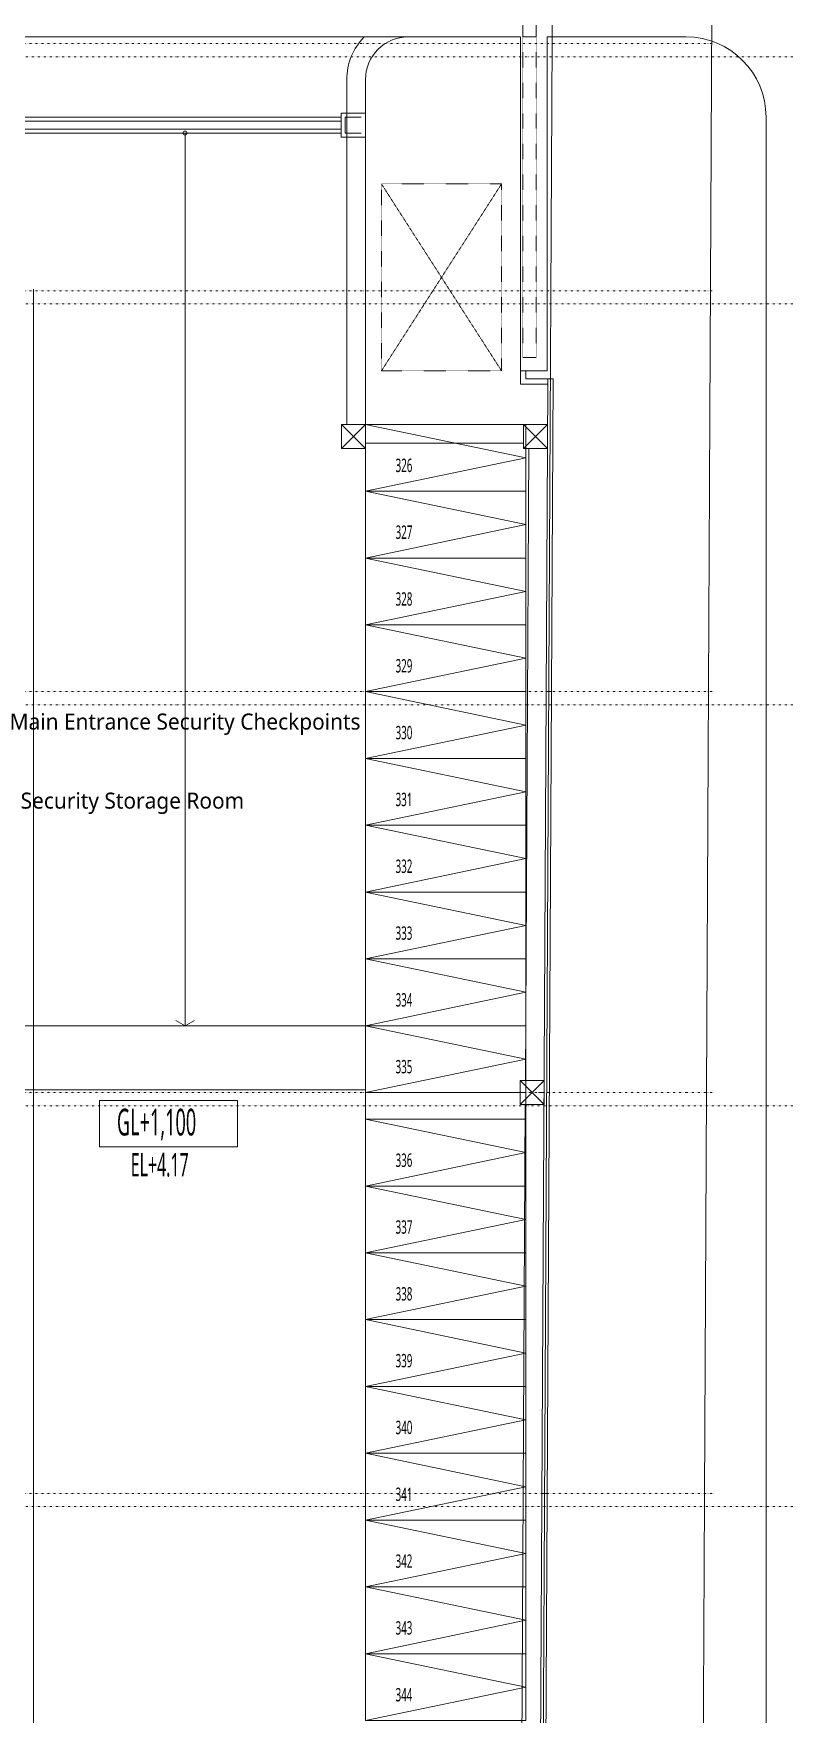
# Model space of a CAD drawing. Extents: x -168053 to 290600, y -560063 to 131745.
# Drawn here: x 262150 to 290600, y 37225 to 100117 of the extents above; entities that cross this region are included whole.
import ezdxf
from ezdxf.enums import TextEntityAlignment as Align

# ---------------------------------------------------------------- set-up
doc = ezdxf.new("R2010")
doc.units = 0
doc.header["$LTSCALE"] = 250
for name, pattern in [('H12PL1$0$CENTERK4', [0.3582, 0.3333, -0.0083, 0.0083, -0.0083]), ('H12PL1$0$DOTK1', [0.01, 0.005, -0.005]), ('H12PL1$0$JJP_三點線', [0.9, 0.3, -0.15, 0, -0.15, 0, -0.15, 0, -0.15]), ('H12PL1$0$雨水排水経路図最新$0$DOTK1', [0.01, 0.005, -0.005]), ('H12PL25$0$JJP_三點線', [0.9, 0.3, -0.15, 0, -0.15, 0, -0.15, 0, -0.15])]:
    doc.linetypes.add(name, pattern=pattern)
for name, color, linetype in [('H12PL1$0$A-ZONE', 252, 'Continuous'), ('H12PL1$0$L10_14_DOURO', 252, 'Continuous'), ('H12PL1$0$L10_14_LEVEL', 252, 'Continuous'), ('H12PL1$0$L10_14_PKG', 252, 'Continuous'), ('H12PL1$0$L10_14_PKG-NN', 252, 'Continuous'), ('H12PL1$0$L10_14_SHIKICHI', 252, 'Continuous'), ('H12PL1$0$L10_14_SIKICHI', 252, 'Continuous'), ('H12PL1$0$L10_14_SITE', 252, 'Continuous'), ('H12PL1$0$L10_14_SUGATA3', 252, 'Continuous'), ('H12PL1$0$L10_14_陰井', 252, 'Continuous'), ('H12PL1$0$L10_14_雨水排水経路図最新$0$SUGATAD', 252, 'Continuous'), ('H12PL1$0$S-GRID', 252, 'Continuous'), ('H12PL25$0$A-WALL-EX', 252, 'Continuous'), ('H12PL25$0$S-GRID', 252, 'Continuous')]:
    doc.layers.add(name, color=color, linetype=linetype)
doc.styles.add('H12PL1$0$Standard', font='', dxfattribs={"width": 0.8})
doc.styles.get('H12PL1$0$Standard').set_extended_font_data('Microsoft JhengHei')

# ---------------------------------------------------------------- blocks, each defined once
blk = doc.blocks.new('H12PL25')
at = {"layer": 'H12PL25$0$A-WALL-EX', "lineweight": 0, "flags": 128}
blk.add_lwpolyline([(262150, 30500), (262150, 90550)], dxfattribs=at)
blk.add_lwpolyline([(262150, 30500), (262150, 90550)], dxfattribs=at)
at = {"layer": 'H12PL25$0$S-GRID', "linetype": 'H12PL25$0$JJP_三點線', "lineweight": 0}
for p, q in [((-29000, 99250), (289600, 99250)), ((289600, 99250), (290600, 99250)), ((-29000, 90000), (289600, 90000)), ((289600, 90000), (290600, 90000)), ((-29000, 75000), (289600, 75000)), ((289600, 75000), (290600, 75000)), ((-29000, 60000), (289600, 60000)), ((289600, 60000), (290600, 60000)), ((-29000, 45000), (289600, 45000)), ((289600, 45000), (290600, 45000))]:
    blk.add_line(p, q, dxfattribs=at)
blk = doc.blocks.new('H12PL1')
at = {"layer": 'H12PL1$0$L10_14_DOURO', "lineweight": 0}
blk.add_line((292600, 3771.7), (292600, 96500), dxfattribs=at)
blk.add_arc((289600, 96500), 3000, 0, 90, dxfattribs=at)
at = {"layer": 'H12PL1$0$L10_14_LEVEL', "lineweight": 0, "flags": 128}
blk.add_lwpolyline([(267646.13, 59698.15), (272808.31, 59698.15), (272808.31, 57962.38), (267646.13, 57962.38)], close=True, dxfattribs=at)
at = {"layer": 'H12PL1$0$L10_14_PKG', "lineweight": 0, "flags": 128}
for points in [[(277600, 82500), (283600, 83750), (277600, 85000)], [(277600, 80000), (283600, 81250), (277600, 82500)], [(277600, 77500), (283600, 78750), (277600, 80000)], [(277600, 75000), (283600, 76250), (277600, 77500)], [(277600, 72500), (283600, 73750), (277600, 75000)], [(277600, 70000), (283600, 71250), (277600, 72500)], [(277600, 67500), (283600, 68750), (277600, 70000)], [(277600, 65000), (283600, 66250), (277600, 67500)], [(277600, 62500), (283600, 63750), (277600, 65000)], [(277600, 60000), (283600, 61250), (277600, 62500)], [(277600, 56500), (283600, 57750), (277600, 59000)], [(277600, 54000), (283600, 55250), (277600, 56500)], [(277600, 51500), (283600, 52750), (277600, 54000)], [(277600, 49000), (283600, 50250), (277600, 51500)], [(277600, 46500), (283600, 47750), (277600, 49000)], [(277600, 44000), (283600, 45250), (277600, 46500)], [(277600, 41500), (283600, 42750), (277600, 44000)], [(277600, 39000), (283600, 40250), (277600, 41500)], [(277600, 36500), (283600, 37750), (277600, 39000)]]:
    blk.add_lwpolyline(points, dxfattribs=at)
for points in [[(277600, 82500), (283600, 82500), (283600, 85000), (277600, 85000)], [(277600, 80000), (283600, 80000), (283600, 82500), (277600, 82500)], [(277600, 77500), (283600, 77500), (283600, 80000), (277600, 80000)], [(277600, 75000), (283600, 75000), (283600, 77500), (277600, 77500)], [(277600, 72500), (283600, 72500), (283600, 75000), (277600, 75000)], [(277600, 70000), (283600, 70000), (283600, 72500), (277600, 72500)], [(277600, 67500), (283600, 67500), (283600, 70000), (277600, 70000)], [(277600, 65000), (283600, 65000), (283600, 67500), (277600, 67500)], [(277600, 62500), (283600, 62500), (283600, 65000), (277600, 65000)], [(277600, 60000), (283600, 60000), (283600, 62500), (277600, 62500)], [(277600, 56500), (283600, 56500), (283600, 59000), (277600, 59000)], [(277600, 54000), (283600, 54000), (283600, 56500), (277600, 56500)], [(277600, 51500), (283600, 51500), (283600, 54000), (277600, 54000)], [(277600, 49000), (283600, 49000), (283600, 51500), (277600, 51500)], [(277600, 46500), (283600, 46500), (283600, 49000), (277600, 49000)], [(277600, 44000), (283600, 44000), (283600, 46500), (277600, 46500)], [(277600, 41500), (283600, 41500), (283600, 44000), (277600, 44000)], [(277600, 39000), (283600, 39000), (283600, 41500), (277600, 41500)], [(277600, 36500), (283600, 36500), (283600, 39000), (277600, 39000)]]:
    blk.add_lwpolyline(points, close=True, dxfattribs=at)
at = {"layer": 'H12PL1$0$L10_14_SIKICHI', "linetype": 'H12PL1$0$CENTERK4', "lineweight": 0}
for p, q in [((290616.8, 109970.49), (290091.71, 3735.86)), ((284623.03, 105500), (284091.79, 3765.52))]:
    blk.add_line(p, q, dxfattribs=at)
at = {"layer": 'H12PL1$0$L10_14_SITE', "lineweight": 0}
for p, q in [((283495.92, 99500), (283495.92, 111500)), ((283995.92, 99500), (283995.92, 111500)), ((261345, 99500), (283400, 99500)), ((283400, 87000), (283400, 99500)), ((283495.92, 99500), (283995.92, 99500)), ((284400, 87000), (284400, 99500)), ((289600, 99500), (284400, 99500)), ((277600, 85000), (277600, 97900)), ((283995.92, 87500), (283495.92, 87500)), ((284400, 87000), (283400, 87000)), ((283400, 86500), (283400, 87000)), ((283600, 86700), (283600, 87000)), ((284423.81, 86500), (283400, 86500)), ((284423.81, 86700), (283600, 86700)), ((284423.81, 86500), (283991.79, 3766.03)), ((284624.86, 86700), (284191.79, 3765.01)), ((284423.81, 86500), (284423.81, 86700)), ((284624.86, 86700), (284423.81, 86700)), ((284415.98, 85000), (277600, 85000)), ((284363.76, 75000), (284563.76, 75000)), ((262200.01, 62497.65), (283469.37, 62497.65)), ((277589.16, 60100), (262150.01, 60100)), ((284085.44, 60002.35), (284285.45, 60002.35)), ((284207.11, 45000), (284407.11, 45000))]:
    blk.add_line(p, q, dxfattribs=at)
at = {"layer": 'H12PL1$0$L10_14_SITE', "linetype": 'H12PL1$0$DOTK1', "lineweight": 0}
for p, q in [((283495.92, 99500), (283495.92, 87500)), ((283995.92, 99500), (283995.92, 87500))]:
    blk.add_line(p, q, dxfattribs=at)
at = {"layer": 'H12PL1$0$L10_14_SITE', "lineweight": 0, "flags": 128}
blk.add_lwpolyline([(270845.9, 95900), (270845.9, 62497.65), (270495.9, 62697.65), (270845.9, 62497.65), (271195.9, 62697.65)], dxfattribs=at)
blk.add_lwpolyline([(283600, 60000), (277600, 60000), (277600, 59000), (283600, 59000)], close=True, dxfattribs=at)
at = {"layer": 'H12PL1$0$L10_14_SITE', "lineweight": 0}
blk.add_circle((270845.9, 95900), 75, dxfattribs=at)
blk.add_arc((279200, 97900), 1600, 90.0000324, 180, dxfattribs=at)
at = {"layer": 'H12PL1$0$L10_14_SUGATA3', "lineweight": 0}
for p, q in [((276900, 85000), (276900, 97900)), ((276700, 85000), (277600, 84100)), ((276700, 84100), (277600, 85000)), ((283515.98, 84100), (284415.98, 85000)), ((283515.98, 85000), (284415.98, 84100)), ((283515.98, 84300), (277600, 84300)), ((283711.27, 84100), (283587.79, 60452.35)), ((283387.78, 60452.35), (284287.78, 59552.35)), ((283387.78, 59552.35), (284287.78, 60452.35)), ((283583.09, 59552.35), (283291.8, 3769.58))]:
    blk.add_line(p, q, dxfattribs=at)
at = {"layer": 'H12PL1$0$L10_14_SUGATA3', "lineweight": 0, "flags": 128}
for points in [[(276700, 84100), (277600, 84100), (277600, 85000), (276700, 85000)], [(283515.98, 84100), (284415.98, 84100), (284415.98, 85000), (283515.98, 85000)], [(283387.78, 59552.35), (284287.78, 59552.35), (284287.78, 60452.35), (283387.78, 60452.35)]]:
    blk.add_lwpolyline(points, close=True, dxfattribs=at)
at = {"layer": 'H12PL1$0$L10_14_SUGATA3', "lineweight": 0}
blk.add_arc((279200, 97900), 2300, 135.9207902, 180, dxfattribs=at)
at = {"layer": 'H12PL1$0$L10_14_陰井', "lineweight": 0}
for p, q in [((276689.17, 96350), (264199.8, 96350)), ((276689.17, 96500), (264199.82, 96500)), ((276689.17, 96650), (277589.17, 96650)), ((276689.17, 96650), (276689.17, 95750)), ((276839.17, 96500), (277439.17, 96500)), ((276839.17, 96500), (276839.17, 95900)), ((277439.17, 96500), (276839.17, 96500)), ((276689.17, 95900), (264199.71, 95900)), ((276689.17, 96050), (264199.74, 96050)), ((276689.17, 95750), (277589.17, 95750)), ((276839.17, 95900), (277439.17, 95900)), ((277439.17, 95900), (276839.17, 95900))]:
    blk.add_line(p, q, dxfattribs=at)
at = {"layer": 'H12PL1$0$L10_14_雨水排水経路図最新$0$SUGATAD', "linetype": 'H12PL1$0$雨水排水経路図最新$0$DOTK1', "lineweight": 0}
for p, q in [((282697.16, 94000), (278197.16, 87000)), ((278197.16, 94000), (282697.16, 87000))]:
    blk.add_line(p, q, dxfattribs=at)
at = {"layer": 'H12PL1$0$L10_14_雨水排水経路図最新$0$SUGATAD', "linetype": 'H12PL1$0$雨水排水経路図最新$0$DOTK1', "lineweight": 0, "flags": 128}
blk.add_lwpolyline([(278197.16, 94000), (282697.16, 94000), (282697.16, 87000), (278197.16, 87000)], close=True, dxfattribs=at)
at = {"layer": 'H12PL1$0$S-GRID', "linetype": 'H12PL1$0$JJP_三點線', "lineweight": 0}
for p, q in [((-29000, 99250), (289600, 99250)), ((289600, 99250), (290600, 99250)), ((-29000, 90000), (289600, 90000)), ((289600, 90000), (290600, 90000)), ((-29000, 75000), (289600, 75000)), ((289600, 75000), (290600, 75000)), ((-29000, 60000), (289600, 60000)), ((289600, 60000), (290600, 60000)), ((-29000, 45000), (289600, 45000)), ((289600, 45000), (290600, 45000))]:
    blk.add_line(p, q, dxfattribs=at)
at = {"layer": 'H12PL1$0$A-ZONE', "style": 'H12PL1$0$Standard'}
for s, p in [('Main Entrance Security Checkpoints', (270845.9, 74179.11)), ('Security Storage Room', (268873.69, 71221.35))]:
    blk.add_text(s, height=600, dxfattribs=at).set_placement(p, align=Align.TOP_CENTER)
at = {"layer": 'H12PL1$0$L10_14_LEVEL', "linetype": 'Continuous', "lineweight": 0, "insert": (268295.3, 58801.11), "char_height": 1000, "attachment_point": 4, "style": 'H12PL1$0$Standard'}
blk.add_mtext('\\A1;{\\W0.52;GL+1,100}', dxfattribs=at)
at = {"layer": 'H12PL1$0$L10_14_PKG-NN', "linetype": 'Continuous', "lineweight": 0, "char_height": 500, "attachment_point": 7, "style": 'H12PL1$0$Standard'}
for s, insert in [('\\A1;{\\W0.56;326}', (278730.53, 83209.79)), ('\\A1;{\\W0.56;327}', (278730.53, 80709.79)), ('\\A1;{\\W0.56;328}', (278730.53, 78209.79)), ('\\A1;{\\W0.56;329}', (278730.53, 75709.79)), ('\\A1;{\\W0.56;330}', (278730.53, 73209.79)), ('\\A1;{\\W0.56;331}', (278730.53, 70709.79)), ('\\A1;{\\W0.56;332}', (278730.53, 68209.79)), ('\\A1;{\\W0.56;333}', (278730.53, 65709.79)), ('\\A1;{\\W0.56;334}', (278730.53, 63209.79)), ('\\A1;{\\W0.56;335}', (278730.53, 60709.79)), ('\\A1;{\\W0.56;336}', (278730.53, 57209.79)), ('\\A1;{\\W0.56;337}', (278730.53, 54709.79)), ('\\A1;{\\W0.56;338}', (278730.53, 52209.79)), ('\\A1;{\\W0.56;339}', (278730.53, 49709.79)), ('\\A1;{\\W0.56;340}', (278730.53, 47209.79)), ('\\A1;{\\W0.56;341}', (278730.53, 44709.79)), ('\\A1;{\\W0.56;342}', (278730.53, 42209.79)), ('\\A1;{\\W0.56;343}', (278730.53, 39709.79)), ('\\A1;{\\W0.56;344}', (278730.53, 37209.79))]:
    blk.add_mtext(s, dxfattribs=dict(at, insert=insert))
at = {"layer": 'H12PL1$0$L10_14_SHIKICHI', "linetype": 'Continuous', "lineweight": 0, "insert": (268811.93, 57289.56), "char_height": 880, "attachment_point": 4, "style": 'H12PL1$0$Standard'}
blk.add_mtext('\\A1;{\\W0.52;EL+4.17}', dxfattribs=at)

msp = doc.modelspace()

# ---------------------------------------------------------------- block references
msp.add_blockref('H12PL25', (0, 0))

# ---------------------------------------------------------------- next in the draw order: block references
msp.add_blockref('H12PL1', (-3024, 495))

doc.saveas('drawing.dxf')
